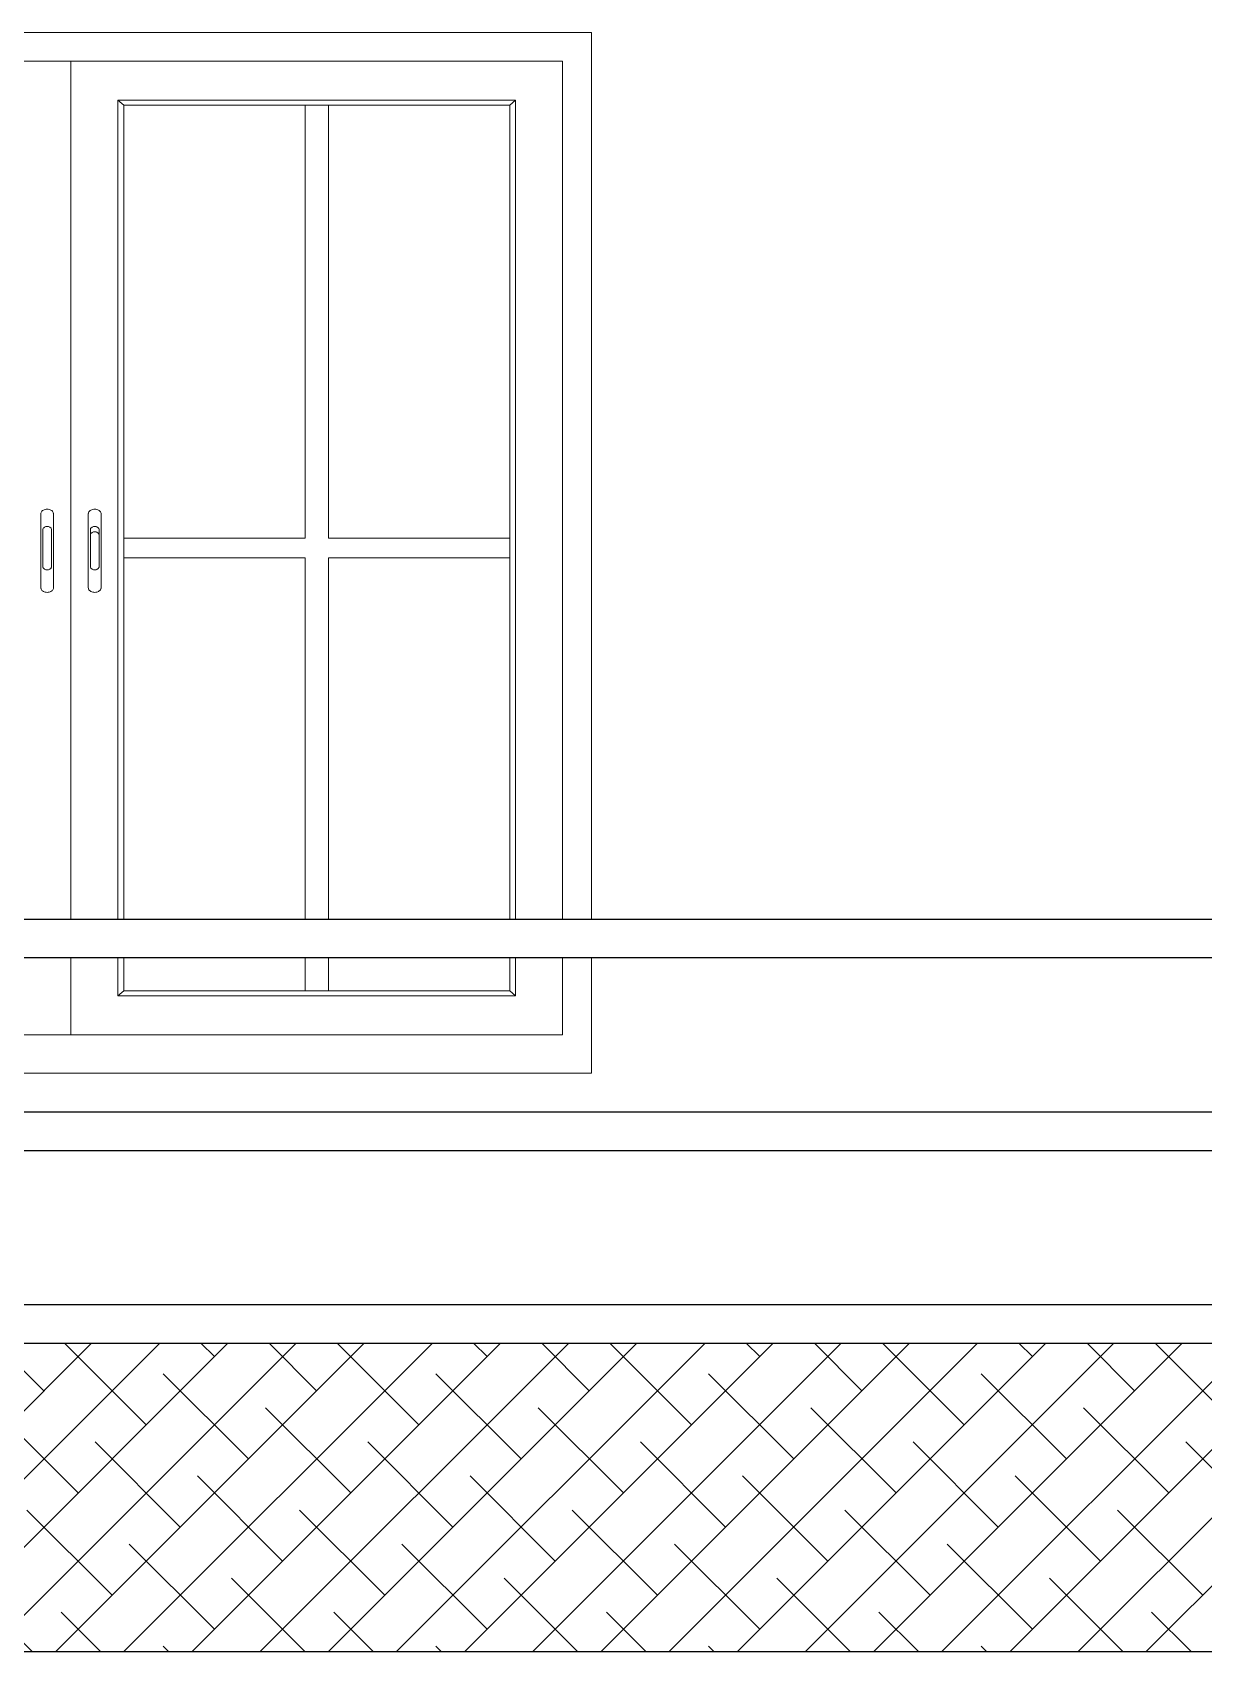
# Model space of a CAD drawing. Header units: inches. Extents: x -10117506 to -5032697, y -6529230 to -3254494.
# Drawn here: x -5046265.4 to -5046204.7, y -3258484 to -3258400 of the extents above; entities that cross this region are included whole.
import ezdxf

# ---------------------------------------------------------------- set-up
doc = ezdxf.new("R2010")
doc.units = ezdxf.units.IN
doc.header["$LTSCALE"] = 2
doc.header["$MEASUREMENT"] = 0
doc.layers.get('0').update_dxf_attribs({"linetype": 'CONTINUOUS'})
doc.layers.add('window', color=4, linetype='CONTINUOUS', lineweight=13)

msp = doc.modelspace()

# ---------------------------------------------------------------- hatches: boundary and pattern name
at = {"ltscale": 0.5}
h = msp.add_hatch(dxfattribs=at)
h.set_pattern_fill('ANSI38', color=256, scale=20, style=0)
h.set_pattern_definition([(45, (11646.984, 5942.773), (-1.767766953, 1.767766953), []), (135, (11646.984, 5942.773), (-5.3033008589, 1.767766953), [6.25, -3.75])])
h.paths.add_polyline_path([(-5046522.566, -3258468.014), (-5046522.566, -3258484.014), (-5046471.7, -3258484.014), (-5046471.7, -3258468.014)])
h.paths.add_polyline_path([(-5046471.7, -3258484.014), (-5046340.439, -3258484.014), (-5046340.439, -3258468.014), (-5046471.7, -3258468.014)])
h.paths.add_polyline_path([(-5046098.439, -3258468.014), (-5046331.439, -3258468.014), (-5046331.439, -3258484.014), (-5046098.439, -3258484.014)])

# ---------------------------------------------------------------- linework, layer by layer
for p, q in [((-5046538.45, -3258446.014), (-5046098.439, -3258446.014)), ((-5046522.566, -3258448.014), (-5046098.439, -3258448.014)), ((-5046522.566, -3258456.014), (-5046098.439, -3258456.014)), ((-5046522.566, -3258458.014), (-5046098.439, -3258458.014)), ((-5046522.566, -3258466.014), (-5046098.439, -3258466.014)), ((-5046522.566, -3258468.014), (-5046098.439, -3258468.014)), ((-5046537.344, -3258484.014), (-5046093.439, -3258484.014))]:
    msp.add_line(p, q, dxfattribs=at)
at = {"layer": 'window'}
for p, q in [((-5046236.439, -3258400.014), (-5046326.439, -3258400.014)), ((-5046236.439, -3258446.014), (-5046236.439, -3258400.014)), ((-5046237.939, -3258401.514), (-5046288.939, -3258401.514)), ((-5046263.439, -3258401.514), (-5046263.439, -3258446.014)), ((-5046237.939, -3258446.014), (-5046237.939, -3258401.514)), ((-5046261.006, -3258446.014), (-5046261.006, -3258403.537)), ((-5046261.006, -3258403.537), (-5046240.373, -3258403.537)), ((-5046260.701, -3258403.79), (-5046261.006, -3258403.537)), ((-5046240.677, -3258403.79), (-5046240.373, -3258403.537)), ((-5046240.373, -3258403.537), (-5046240.373, -3258446.014)), ((-5046260.701, -3258446.014), (-5046260.701, -3258403.79)), ((-5046240.677, -3258403.79), (-5046260.701, -3258403.79)), ((-5046251.298, -3258403.79), (-5046251.298, -3258426.258)), ((-5046250.081, -3258403.79), (-5046250.081, -3258426.258)), ((-5046240.677, -3258403.79), (-5046240.677, -3258446.014)), ((-5046265.004, -3258424.962), (-5046265.008, -3258425.001)), ((-5046265.008, -3258425.001), (-5046265.008, -3258428.816)), ((-5046265.004, -3258424.962), (-5046264.991, -3258424.924)), ((-5046264.991, -3258424.924), (-5046264.971, -3258424.888)), ((-5046264.971, -3258424.888), (-5046264.944, -3258424.855)), ((-5046264.91, -3258424.825), (-5046264.944, -3258424.855)), ((-5046264.87, -3258424.8), (-5046264.91, -3258424.825)), ((-5046264.825, -3258424.78), (-5046264.87, -3258424.8)), ((-5046264.776, -3258424.765), (-5046264.825, -3258424.78)), ((-5046264.725, -3258424.756), (-5046264.776, -3258424.765)), ((-5046264.725, -3258424.756), (-5046264.673, -3258424.753)), ((-5046264.673, -3258424.753), (-5046264.621, -3258424.756)), ((-5046264.621, -3258424.756), (-5046264.57, -3258424.765)), ((-5046264.57, -3258424.765), (-5046264.521, -3258424.78)), ((-5046264.476, -3258424.8), (-5046264.521, -3258424.78)), ((-5046264.476, -3258424.8), (-5046264.436, -3258424.825)), ((-5046264.436, -3258424.825), (-5046264.402, -3258424.855)), ((-5046264.375, -3258424.888), (-5046264.402, -3258424.855)), ((-5046264.355, -3258424.924), (-5046264.375, -3258424.888)), ((-5046264.342, -3258424.962), (-5046264.355, -3258424.924)), ((-5046264.338, -3258425.001), (-5046264.355, -3258424.924)), ((-5046264.338, -3258425.001), (-5046264.342, -3258424.962)), ((-5046264.338, -3258428.816), (-5046264.338, -3258425.001)), ((-5046262.54, -3258425.001), (-5046262.524, -3258424.924)), ((-5046262.54, -3258425.001), (-5046262.536, -3258424.962)), ((-5046262.54, -3258428.816), (-5046262.54, -3258425.001)), ((-5046262.536, -3258424.962), (-5046262.524, -3258424.924)), ((-5046262.524, -3258424.924), (-5046262.504, -3258424.888)), ((-5046262.504, -3258424.888), (-5046262.477, -3258424.855)), ((-5046262.477, -3258424.855), (-5046262.442, -3258424.825)), ((-5046262.442, -3258424.825), (-5046262.402, -3258424.8)), ((-5046262.402, -3258424.8), (-5046262.358, -3258424.78)), ((-5046262.358, -3258424.78), (-5046262.309, -3258424.765)), ((-5046262.309, -3258424.765), (-5046262.258, -3258424.756)), ((-5046262.258, -3258424.756), (-5046262.206, -3258424.753)), ((-5046262.206, -3258424.753), (-5046262.153, -3258424.756)), ((-5046262.153, -3258424.756), (-5046262.102, -3258424.765)), ((-5046262.102, -3258424.765), (-5046262.054, -3258424.78)), ((-5046262.054, -3258424.78), (-5046262.009, -3258424.8)), ((-5046262.009, -3258424.8), (-5046261.969, -3258424.825)), ((-5046261.969, -3258424.825), (-5046261.935, -3258424.855)), ((-5046261.935, -3258424.855), (-5046261.908, -3258424.888)), ((-5046261.908, -3258424.888), (-5046261.888, -3258424.924)), ((-5046261.888, -3258424.924), (-5046261.875, -3258424.962)), ((-5046261.875, -3258424.962), (-5046261.871, -3258425.001)), ((-5046261.871, -3258425.001), (-5046261.871, -3258428.816)), ((-5046264.898, -3258425.809), (-5046264.895, -3258425.783)), ((-5046264.898, -3258427.73), (-5046264.898, -3258425.809)), ((-5046264.895, -3258425.783), (-5046264.887, -3258425.758)), ((-5046264.887, -3258425.758), (-5046264.873, -3258425.733)), ((-5046264.873, -3258425.733), (-5046264.855, -3258425.711)), ((-5046264.855, -3258425.711), (-5046264.832, -3258425.691)), ((-5046264.832, -3258425.691), (-5046264.805, -3258425.674)), ((-5046264.805, -3258425.674), (-5046264.775, -3258425.66)), ((-5046264.775, -3258425.66), (-5046264.742, -3258425.65)), ((-5046264.742, -3258425.65), (-5046264.708, -3258425.644)), ((-5046264.708, -3258425.644), (-5046264.673, -3258425.642)), ((-5046264.673, -3258425.642), (-5046264.638, -3258425.644)), ((-5046264.638, -3258425.644), (-5046264.603, -3258425.65)), ((-5046264.603, -3258425.65), (-5046264.571, -3258425.66)), ((-5046264.571, -3258425.66), (-5046264.541, -3258425.674)), ((-5046264.541, -3258425.674), (-5046264.514, -3258425.691)), ((-5046264.514, -3258425.691), (-5046264.491, -3258425.711)), ((-5046264.491, -3258425.711), (-5046264.473, -3258425.733)), ((-5046264.473, -3258425.733), (-5046264.459, -3258425.758)), ((-5046264.459, -3258425.758), (-5046264.451, -3258425.783)), ((-5046264.451, -3258425.783), (-5046264.448, -3258425.809)), ((-5046264.448, -3258425.809), (-5046264.448, -3258427.73)), ((-5046262.428, -3258425.783), (-5046262.431, -3258425.809)), ((-5046262.431, -3258427.73), (-5046262.431, -3258425.809)), ((-5046262.428, -3258426.063), (-5046262.431, -3258426.089)), ((-5046262.42, -3258425.758), (-5046262.428, -3258425.783)), ((-5046262.42, -3258426.037), (-5046262.428, -3258426.063)), ((-5046262.406, -3258425.733), (-5046262.42, -3258425.758)), ((-5046262.406, -3258426.013), (-5046262.42, -3258426.037)), ((-5046262.388, -3258425.711), (-5046262.406, -3258425.733)), ((-5046262.388, -3258425.991), (-5046262.406, -3258426.013)), ((-5046262.365, -3258425.691), (-5046262.388, -3258425.711)), ((-5046262.365, -3258425.971), (-5046262.388, -3258425.991)), ((-5046262.338, -3258425.674), (-5046262.365, -3258425.691)), ((-5046262.338, -3258425.954), (-5046262.365, -3258425.971)), ((-5046262.308, -3258425.66), (-5046262.338, -3258425.674)), ((-5046262.308, -3258425.94), (-5046262.338, -3258425.954)), ((-5046262.275, -3258425.65), (-5046262.308, -3258425.66)), ((-5046262.275, -3258425.93), (-5046262.308, -3258425.94)), ((-5046262.241, -3258425.644), (-5046262.275, -3258425.65)), ((-5046262.241, -3258425.924), (-5046262.275, -3258425.93)), ((-5046262.206, -3258425.642), (-5046262.241, -3258425.644)), ((-5046262.206, -3258425.922), (-5046262.241, -3258425.924)), ((-5046262.171, -3258425.644), (-5046262.206, -3258425.642)), ((-5046262.171, -3258425.924), (-5046262.206, -3258425.922)), ((-5046262.136, -3258425.65), (-5046262.171, -3258425.644)), ((-5046262.136, -3258425.93), (-5046262.171, -3258425.924)), ((-5046262.104, -3258425.66), (-5046262.136, -3258425.65)), ((-5046262.104, -3258425.94), (-5046262.136, -3258425.93)), ((-5046262.074, -3258425.674), (-5046262.104, -3258425.66)), ((-5046262.074, -3258425.954), (-5046262.104, -3258425.94)), ((-5046262.047, -3258425.691), (-5046262.074, -3258425.674)), ((-5046262.047, -3258425.971), (-5046262.074, -3258425.954)), ((-5046262.024, -3258425.711), (-5046262.047, -3258425.691)), ((-5046262.024, -3258425.991), (-5046262.047, -3258425.971)), ((-5046262.005, -3258425.733), (-5046262.024, -3258425.711)), ((-5046262.005, -3258426.013), (-5046262.024, -3258425.991)), ((-5046261.992, -3258425.758), (-5046262.005, -3258425.733)), ((-5046261.992, -3258426.037), (-5046262.005, -3258426.013)), ((-5046261.984, -3258425.783), (-5046261.992, -3258425.758)), ((-5046261.984, -3258426.063), (-5046261.992, -3258426.037)), ((-5046261.981, -3258425.809), (-5046261.984, -3258425.783)), ((-5046261.981, -3258426.089), (-5046261.984, -3258426.063)), ((-5046261.981, -3258426.089), (-5046261.981, -3258425.809)), ((-5046261.981, -3258427.73), (-5046261.981, -3258426.089)), ((-5046260.701, -3258426.258), (-5046251.298, -3258426.258)), ((-5046250.081, -3258426.258), (-5046240.677, -3258426.258)), ((-5046264.898, -3258427.73), (-5046264.895, -3258427.756)), ((-5046264.895, -3258427.756), (-5046264.887, -3258427.781)), ((-5046264.887, -3258427.781), (-5046264.873, -3258427.805)), ((-5046264.873, -3258427.805), (-5046264.855, -3258427.828)), ((-5046264.855, -3258427.828), (-5046264.832, -3258427.848)), ((-5046264.832, -3258427.848), (-5046264.805, -3258427.865)), ((-5046264.805, -3258427.865), (-5046264.775, -3258427.878)), ((-5046264.775, -3258427.878), (-5046264.742, -3258427.888)), ((-5046264.742, -3258427.888), (-5046264.708, -3258427.895)), ((-5046264.708, -3258427.895), (-5046264.673, -3258427.897)), ((-5046264.673, -3258427.897), (-5046264.638, -3258427.895)), ((-5046264.638, -3258427.895), (-5046264.603, -3258427.888)), ((-5046264.603, -3258427.888), (-5046264.571, -3258427.878)), ((-5046264.571, -3258427.878), (-5046264.541, -3258427.865)), ((-5046264.541, -3258427.865), (-5046264.514, -3258427.848)), ((-5046264.514, -3258427.848), (-5046264.491, -3258427.828)), ((-5046264.491, -3258427.828), (-5046264.473, -3258427.805)), ((-5046264.473, -3258427.805), (-5046264.459, -3258427.781)), ((-5046264.459, -3258427.781), (-5046264.451, -3258427.756)), ((-5046264.451, -3258427.756), (-5046264.448, -3258427.73)), ((-5046262.428, -3258427.756), (-5046262.431, -3258427.73)), ((-5046262.42, -3258427.781), (-5046262.428, -3258427.756)), ((-5046262.406, -3258427.805), (-5046262.42, -3258427.781)), ((-5046262.388, -3258427.828), (-5046262.406, -3258427.805)), ((-5046262.365, -3258427.848), (-5046262.388, -3258427.828)), ((-5046262.338, -3258427.865), (-5046262.365, -3258427.848)), ((-5046262.308, -3258427.878), (-5046262.338, -3258427.865)), ((-5046262.275, -3258427.888), (-5046262.308, -3258427.878)), ((-5046262.241, -3258427.895), (-5046262.275, -3258427.888)), ((-5046262.206, -3258427.897), (-5046262.241, -3258427.895)), ((-5046262.171, -3258427.895), (-5046262.206, -3258427.897)), ((-5046262.136, -3258427.888), (-5046262.171, -3258427.895)), ((-5046262.104, -3258427.878), (-5046262.136, -3258427.888)), ((-5046262.074, -3258427.865), (-5046262.104, -3258427.878)), ((-5046262.047, -3258427.848), (-5046262.074, -3258427.865)), ((-5046262.024, -3258427.828), (-5046262.047, -3258427.848)), ((-5046262.005, -3258427.805), (-5046262.024, -3258427.828)), ((-5046261.992, -3258427.781), (-5046262.005, -3258427.805)), ((-5046261.984, -3258427.756), (-5046261.992, -3258427.781)), ((-5046261.981, -3258427.73), (-5046261.984, -3258427.756)), ((-5046260.701, -3258427.27), (-5046251.298, -3258427.27)), ((-5046251.298, -3258427.27), (-5046251.298, -3258446.014)), ((-5046250.081, -3258427.27), (-5046240.677, -3258427.27)), ((-5046250.081, -3258427.27), (-5046250.081, -3258446.014)), ((-5046265.004, -3258428.855), (-5046265.008, -3258428.816)), ((-5046265.008, -3258428.816), (-5046264.991, -3258428.893)), ((-5046265.004, -3258428.855), (-5046264.991, -3258428.893)), ((-5046264.355, -3258428.893), (-5046264.342, -3258428.855)), ((-5046264.342, -3258428.855), (-5046264.338, -3258428.816)), ((-5046262.536, -3258428.855), (-5046262.54, -3258428.816)), ((-5046262.524, -3258428.893), (-5046262.536, -3258428.855)), ((-5046261.871, -3258428.816), (-5046261.888, -3258428.893)), ((-5046261.875, -3258428.855), (-5046261.888, -3258428.893)), ((-5046261.875, -3258428.855), (-5046261.871, -3258428.816)), ((-5046264.991, -3258428.893), (-5046264.971, -3258428.929)), ((-5046264.944, -3258428.963), (-5046264.971, -3258428.929)), ((-5046264.91, -3258428.992), (-5046264.944, -3258428.963)), ((-5046264.87, -3258429.018), (-5046264.91, -3258428.992)), ((-5046264.87, -3258429.018), (-5046264.825, -3258429.038)), ((-5046264.825, -3258429.038), (-5046264.776, -3258429.053)), ((-5046264.725, -3258429.062), (-5046264.776, -3258429.053)), ((-5046264.673, -3258429.065), (-5046264.725, -3258429.062)), ((-5046264.673, -3258429.065), (-5046264.621, -3258429.062)), ((-5046264.621, -3258429.062), (-5046264.57, -3258429.053)), ((-5046264.521, -3258429.038), (-5046264.57, -3258429.053)), ((-5046264.521, -3258429.038), (-5046264.476, -3258429.018)), ((-5046264.476, -3258429.018), (-5046264.436, -3258428.992)), ((-5046264.402, -3258428.963), (-5046264.436, -3258428.992)), ((-5046264.375, -3258428.929), (-5046264.402, -3258428.963)), ((-5046264.355, -3258428.893), (-5046264.375, -3258428.929)), ((-5046262.504, -3258428.929), (-5046262.524, -3258428.893)), ((-5046262.477, -3258428.963), (-5046262.504, -3258428.929)), ((-5046262.442, -3258428.992), (-5046262.477, -3258428.963)), ((-5046262.402, -3258429.018), (-5046262.442, -3258428.992)), ((-5046262.358, -3258429.038), (-5046262.402, -3258429.018)), ((-5046262.309, -3258429.053), (-5046262.358, -3258429.038)), ((-5046262.258, -3258429.062), (-5046262.309, -3258429.053)), ((-5046262.206, -3258429.065), (-5046262.258, -3258429.062)), ((-5046262.153, -3258429.062), (-5046262.206, -3258429.065)), ((-5046262.102, -3258429.053), (-5046262.153, -3258429.062)), ((-5046262.054, -3258429.038), (-5046262.102, -3258429.053)), ((-5046262.009, -3258429.018), (-5046262.054, -3258429.038)), ((-5046261.969, -3258428.992), (-5046262.009, -3258429.018)), ((-5046261.935, -3258428.963), (-5046261.969, -3258428.992)), ((-5046261.908, -3258428.929), (-5046261.935, -3258428.963)), ((-5046261.888, -3258428.893), (-5046261.908, -3258428.929)), ((-5046263.439, -3258448.014), (-5046263.439, -3258452.014)), ((-5046261.006, -3258449.991), (-5046261.006, -3258448.014)), ((-5046260.701, -3258449.738), (-5046260.701, -3258448.014)), ((-5046251.298, -3258448.014), (-5046251.298, -3258449.738)), ((-5046250.081, -3258448.014), (-5046250.081, -3258449.738)), ((-5046240.677, -3258448.014), (-5046240.677, -3258449.738)), ((-5046240.373, -3258448.014), (-5046240.373, -3258449.991)), ((-5046237.939, -3258452.014), (-5046237.939, -3258448.014)), ((-5046236.439, -3258454.014), (-5046236.439, -3258448.014)), ((-5046261.006, -3258449.991), (-5046260.701, -3258449.738)), ((-5046240.677, -3258449.738), (-5046260.701, -3258449.738)), ((-5046240.677, -3258449.738), (-5046240.373, -3258449.991)), ((-5046240.373, -3258449.991), (-5046261.006, -3258449.991)), ((-5046288.939, -3258452.014), (-5046237.939, -3258452.014)), ((-5046236.439, -3258454.014), (-5046290.439, -3258454.014))]:
    msp.add_line(p, q, dxfattribs=at)

doc.saveas('drawing.dxf')
